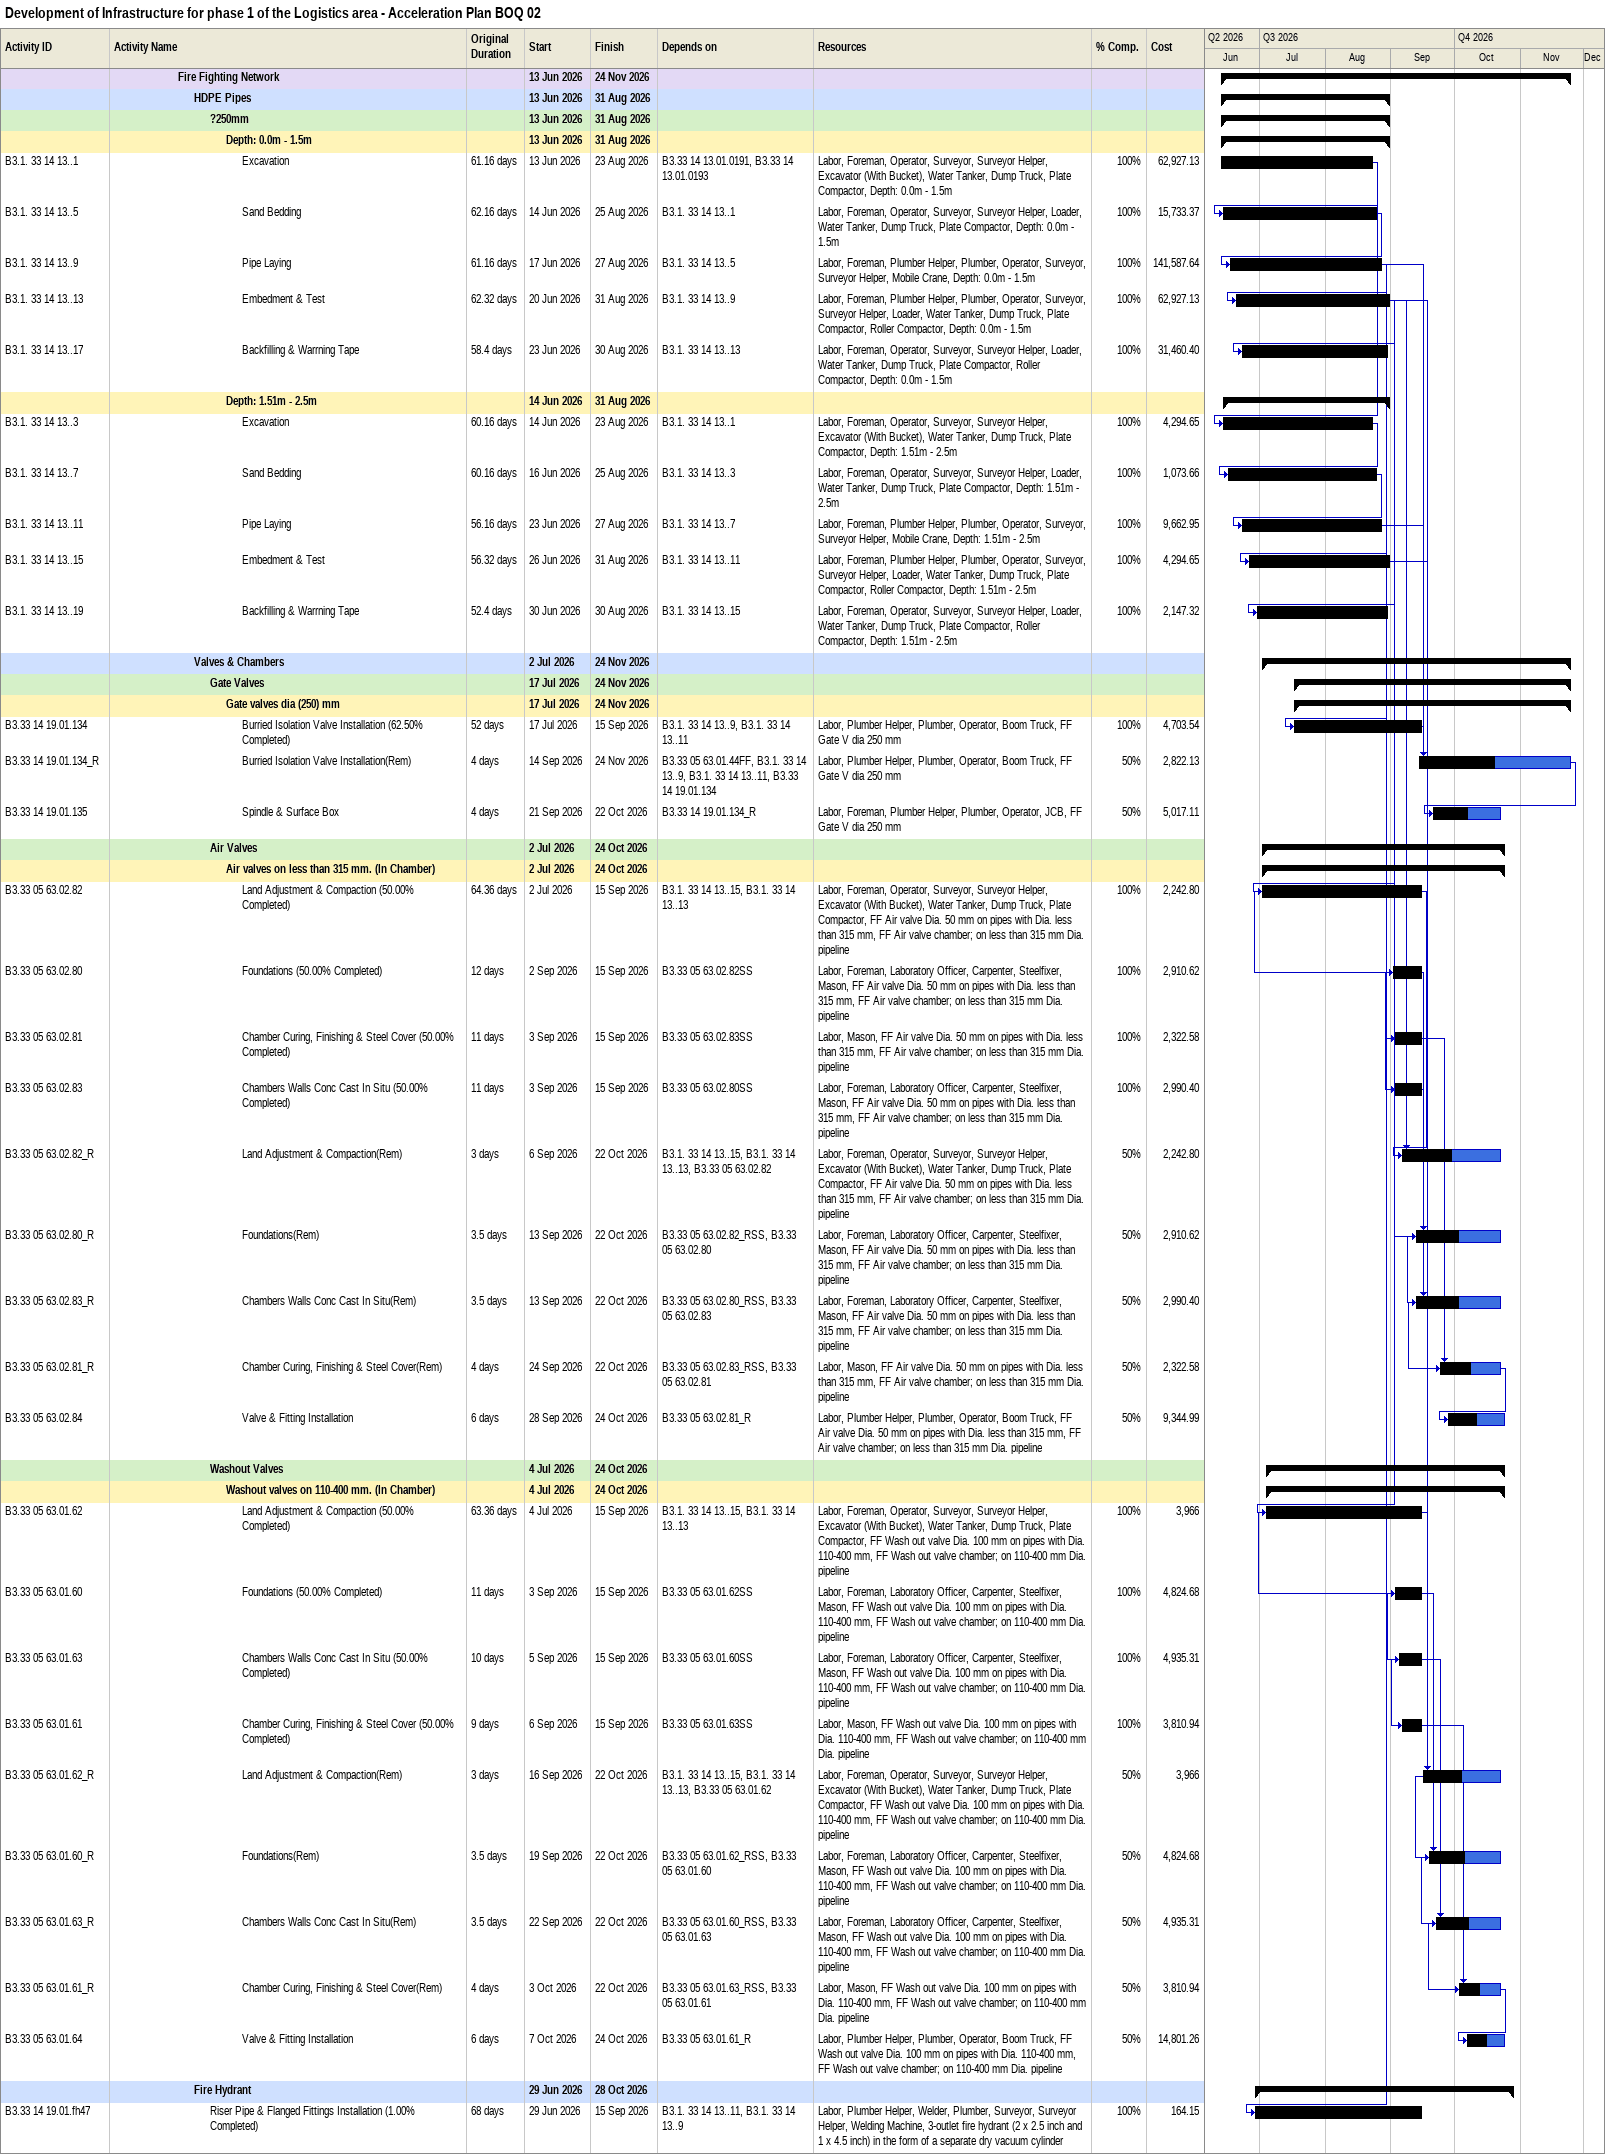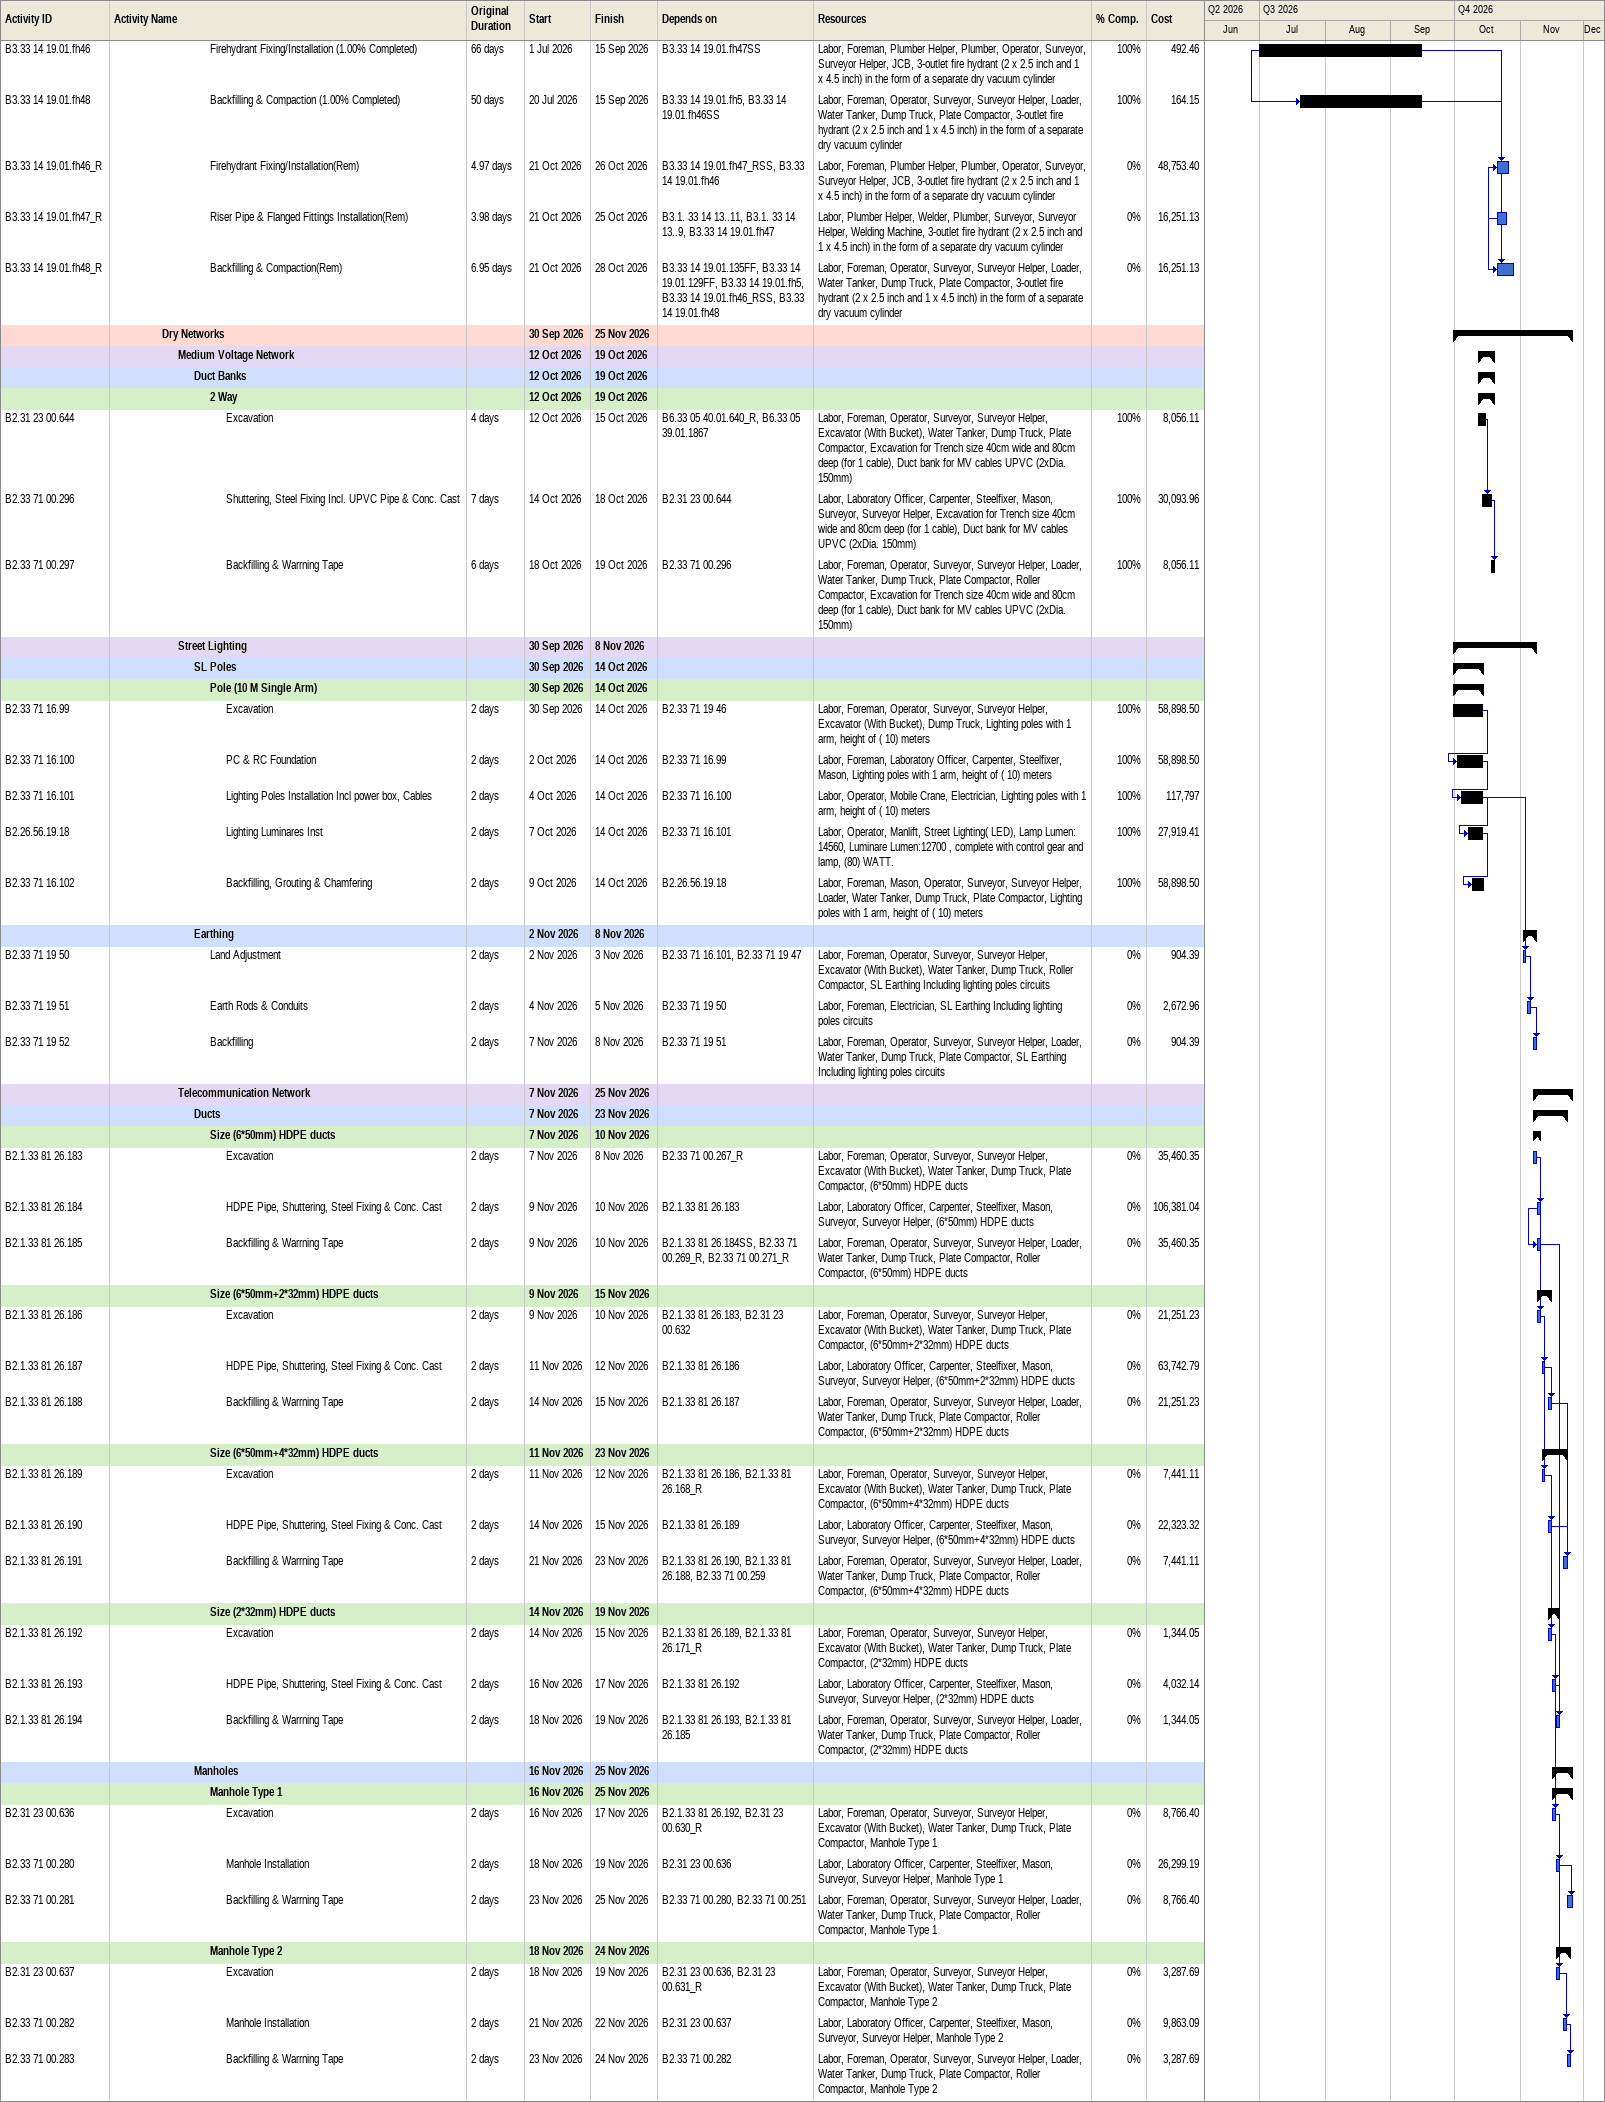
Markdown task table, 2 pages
Development of Infrastructure for phase 1 of the Logistics area - Acceleration Plan BOQ 02

| ID | Level | Task | Original duration | Start | Finish | Predecessors | Resources | % complete | Cost |
|---|---|---|---|---|---|---|---|---|---|
|  | 5 | **Fire Fighting Network** |  | 2026-06-13 | 2026-11-24 |  |  |  |  |
|  | 6 | **HDPE Pipes** |  | 2026-06-13 | 2026-08-31 |  |  |  |  |
|  | 7 | **?250mm** |  | 2026-06-13 | 2026-08-31 |  |  |  |  |
|  | 8 | **Depth: 0.0m - 1.5m** |  | 2026-06-13 | 2026-08-31 |  |  |  |  |
| B3.1. 33 14 13..1 | 9 | Excavation | 61.16d | 2026-06-13 | 2026-08-23 | B3.33 14 13.01.0191, B3.33 14 13.01.0193 | Labor, Foreman, Operator, Surveyor, Surveyor Helper, Excavator (With Bucket), Water Tanker, Dump Truck, Plate Compactor, Depth: 0.0m - 1.5m | 100 | 62927.13 |
| B3.1. 33 14 13..5 | 9 | Sand Bedding | 62.16d | 2026-06-14 | 2026-08-25 | B3.1. 33 14 13..1 | Labor, Foreman, Operator, Surveyor, Surveyor Helper, Loader, Water Tanker, Dump Truck, Plate Compactor, Depth: 0.0m - 1.5m | 100 | 15733.37 |
| B3.1. 33 14 13..9 | 9 | Pipe Laying | 61.16d | 2026-06-17 | 2026-08-27 | B3.1. 33 14 13..5 | Labor, Foreman, Plumber Helper, Plumber, Operator, Surveyor, Surveyor Helper, Mobile Crane, Depth: 0.0m - 1.5m | 100 | 141587.64 |
| B3.1. 33 14 13..13 | 9 | Embedment & Test | 62.32d | 2026-06-20 | 2026-08-31 | B3.1. 33 14 13..9 | Labor, Foreman, Plumber Helper, Plumber, Operator, Surveyor, Surveyor Helper, Loader, Water Tanker, Dump Truck, Plate Compactor, Roller Compactor, Depth: 0.0m - 1.5m | 100 | 62927.13 |
| B3.1. 33 14 13..17 | 9 | Backfilling & Warrning Tape | 58.4d | 2026-06-23 | 2026-08-30 | B3.1. 33 14 13..13 | Labor, Foreman, Operator, Surveyor, Surveyor Helper, Loader, Water Tanker, Dump Truck, Plate Compactor, Roller Compactor, Depth: 0.0m - 1.5m | 100 | 31460.40 |
|  | 8 | **Depth: 1.51m - 2.5m** |  | 2026-06-14 | 2026-08-31 |  |  |  |  |
| B3.1. 33 14 13..3 | 9 | Excavation | 60.16d | 2026-06-14 | 2026-08-23 | B3.1. 33 14 13..1 | Labor, Foreman, Operator, Surveyor, Surveyor Helper, Excavator (With Bucket), Water Tanker, Dump Truck, Plate Compactor, Depth: 1.51m - 2.5m | 100 | 4294.65 |
| B3.1. 33 14 13..7 | 9 | Sand Bedding | 60.16d | 2026-06-16 | 2026-08-25 | B3.1. 33 14 13..3 | Labor, Foreman, Operator, Surveyor, Surveyor Helper, Loader, Water Tanker, Dump Truck, Plate Compactor, Depth: 1.51m - 2.5m | 100 | 1073.66 |
| B3.1. 33 14 13..11 | 9 | Pipe Laying | 56.16d | 2026-06-23 | 2026-08-27 | B3.1. 33 14 13..7 | Labor, Foreman, Plumber Helper, Plumber, Operator, Surveyor, Surveyor Helper, Mobile Crane, Depth: 1.51m - 2.5m | 100 | 9662.95 |
| B3.1. 33 14 13..15 | 9 | Embedment & Test | 56.32d | 2026-06-26 | 2026-08-31 | B3.1. 33 14 13..11 | Labor, Foreman, Plumber Helper, Plumber, Operator, Surveyor, Surveyor Helper, Loader, Water Tanker, Dump Truck, Plate Compactor, Roller Compactor, Depth: 1.51m - 2.5m | 100 | 4294.65 |
| B3.1. 33 14 13..19 | 9 | Backfilling & Warrning Tape | 52.4d | 2026-06-30 | 2026-08-30 | B3.1. 33 14 13..15 | Labor, Foreman, Operator, Surveyor, Surveyor Helper, Loader, Water Tanker, Dump Truck, Plate Compactor, Roller Compactor, Depth: 1.51m - 2.5m | 100 | 2147.32 |
|  | 6 | **Valves & Chambers** |  | 2026-07-02 | 2026-11-24 |  |  |  |  |
|  | 7 | **Gate Valves** |  | 2026-07-17 | 2026-11-24 |  |  |  |  |
|  | 8 | **Gate valves dia (250) mm** |  | 2026-07-17 | 2026-11-24 |  |  |  |  |
| B3.33 14 19.01.134 | 9 | Burried Isolation Valve Installation (62.50% Completed) | 52d | 2026-07-17 | 2026-09-15 | B3.1. 33 14 13..9, B3.1. 33 14 13..11 | Labor, Plumber Helper, Plumber, Operator, Boom Truck, FF Gate V dia 250 mm | 100 | 4703.54 |
| B3.33 14 19.01.134_R | 9 | Burried Isolation Valve Installation(Rem) | 4d | 2026-09-14 | 2026-11-24 | B3.33 05 63.01.44FF, B3.1. 33 14 13..9, B3.1. 33 14 13..11, B3.33 14 19.01.134 | Labor, Plumber Helper, Plumber, Operator, Boom Truck, FF Gate V dia 250 mm | 50 | 2822.13 |
| B3.33 14 19.01.135 | 9 | Spindle & Surface Box | 4d | 2026-09-21 | 2026-10-22 | B3.33 14 19.01.134_R | Labor, Foreman, Plumber Helper, Plumber, Operator, JCB, FF Gate V dia 250 mm | 50 | 5017.11 |
|  | 7 | **Air Valves** |  | 2026-07-02 | 2026-10-24 |  |  |  |  |
|  | 8 | **Air valves on less than 315 mm. (In Chamber)** |  | 2026-07-02 | 2026-10-24 |  |  |  |  |
| B3.33 05 63.02.82 | 9 | Land Adjustment & Compaction (50.00% Completed) | 64.36d | 2026-07-02 | 2026-09-15 | B3.1. 33 14 13..15, B3.1. 33 14 13..13 | Labor, Foreman, Operator, Surveyor, Surveyor Helper, Excavator (With Bucket), Water Tanker, Dump Truck, Plate Compactor, FF Air valve Dia. 50 mm on pipes with Dia. less than 315 mm, FF Air valve chamber; on less than 315 mm Dia. pipeline | 100 | 2242.80 |
| B3.33 05 63.02.80 | 9 | Foundations (50.00% Completed) | 12d | 2026-09-02 | 2026-09-15 | B3.33 05 63.02.82SS | Labor, Foreman, Laboratory Officer, Carpenter, Steelfixer, Mason, FF Air valve Dia. 50 mm on pipes with Dia. less than 315 mm, FF Air valve chamber; on less than 315 mm Dia. pipeline | 100 | 2910.62 |
| B3.33 05 63.02.81 | 9 | Chamber Curing, Finishing & Steel Cover (50.00% Completed) | 11d | 2026-09-03 | 2026-09-15 | B3.33 05 63.02.83SS | Labor, Mason, FF Air valve Dia. 50 mm on pipes with Dia. less than 315 mm, FF Air valve chamber; on less than 315 mm Dia. pipeline | 100 | 2322.58 |
| B3.33 05 63.02.83 | 9 | Chambers Walls Conc Cast In Situ (50.00% Completed) | 11d | 2026-09-03 | 2026-09-15 | B3.33 05 63.02.80SS | Labor, Foreman, Laboratory Officer, Carpenter, Steelfixer, Mason, FF Air valve Dia. 50 mm on pipes with Dia. less than 315 mm, FF Air valve chamber; on less than 315 mm Dia. pipeline | 100 | 2990.40 |
| B3.33 05 63.02.82_R | 9 | Land Adjustment & Compaction(Rem) | 3d | 2026-09-06 | 2026-10-22 | B3.1. 33 14 13..15, B3.1. 33 14 13..13, B3.33 05 63.02.82 | Labor, Foreman, Operator, Surveyor, Surveyor Helper, Excavator (With Bucket), Water Tanker, Dump Truck, Plate Compactor, FF Air valve Dia. 50 mm on pipes with Dia. less than 315 mm, FF Air valve chamber; on less than 315 mm Dia. pipeline | 50 | 2242.80 |
| B3.33 05 63.02.80_R | 9 | Foundations(Rem) | 3.5d | 2026-09-13 | 2026-10-22 | B3.33 05 63.02.82_RSS, B3.33 05 63.02.80 | Labor, Foreman, Laboratory Officer, Carpenter, Steelfixer, Mason, FF Air valve Dia. 50 mm on pipes with Dia. less than 315 mm, FF Air valve chamber; on less than 315 mm Dia. pipeline | 50 | 2910.62 |
| B3.33 05 63.02.83_R | 9 | Chambers Walls Conc Cast In Situ(Rem) | 3.5d | 2026-09-13 | 2026-10-22 | B3.33 05 63.02.80_RSS, B3.33 05 63.02.83 | Labor, Foreman, Laboratory Officer, Carpenter, Steelfixer, Mason, FF Air valve Dia. 50 mm on pipes with Dia. less than 315 mm, FF Air valve chamber; on less than 315 mm Dia. pipeline | 50 | 2990.40 |
| B3.33 05 63.02.81_R | 9 | Chamber Curing, Finishing & Steel Cover(Rem) | 4d | 2026-09-24 | 2026-10-22 | B3.33 05 63.02.83_RSS, B3.33 05 63.02.81 | Labor, Mason, FF Air valve Dia. 50 mm on pipes with Dia. less than 315 mm, FF Air valve chamber; on less than 315 mm Dia. pipeline | 50 | 2322.58 |
| B3.33 05 63.02.84 | 9 | Valve & Fitting Installation | 6d | 2026-09-28 | 2026-10-24 | B3.33 05 63.02.81_R | Labor, Plumber Helper, Plumber, Operator, Boom Truck, FF Air valve Dia. 50 mm on pipes with Dia. less than 315 mm, FF Air valve chamber; on less than 315 mm Dia. pipeline | 50 | 9344.99 |
|  | 7 | **Washout Valves** |  | 2026-07-04 | 2026-10-24 |  |  |  |  |
|  | 8 | **Washout valves on 110-400 mm. (In Chamber)** |  | 2026-07-04 | 2026-10-24 |  |  |  |  |
| B3.33 05 63.01.62 | 9 | Land Adjustment & Compaction (50.00% Completed) | 63.36d | 2026-07-04 | 2026-09-15 | B3.1. 33 14 13..15, B3.1. 33 14 13..13 | Labor, Foreman, Operator, Surveyor, Surveyor Helper, Excavator (With Bucket), Water Tanker, Dump Truck, Plate Compactor, FF Wash out valve Dia. 100 mm on pipes with Dia. 110-400 mm, FF Wash out valve chamber; on 110-400 mm Dia. pipeline | 100 | 3966 |
| B3.33 05 63.01.60 | 9 | Foundations (50.00% Completed) | 11d | 2026-09-03 | 2026-09-15 | B3.33 05 63.01.62SS | Labor, Foreman, Laboratory Officer, Carpenter, Steelfixer, Mason, FF Wash out valve Dia. 100 mm on pipes with Dia. 110-400 mm, FF Wash out valve chamber; on 110-400 mm Dia. pipeline | 100 | 4824.68 |
| B3.33 05 63.01.63 | 9 | Chambers Walls Conc Cast In Situ (50.00% Completed) | 10d | 2026-09-05 | 2026-09-15 | B3.33 05 63.01.60SS | Labor, Foreman, Laboratory Officer, Carpenter, Steelfixer, Mason, FF Wash out valve Dia. 100 mm on pipes with Dia. 110-400 mm, FF Wash out valve chamber; on 110-400 mm Dia. pipeline | 100 | 4935.31 |
| B3.33 05 63.01.61 | 9 | Chamber Curing, Finishing & Steel Cover (50.00% Completed) | 9d | 2026-09-06 | 2026-09-15 | B3.33 05 63.01.63SS | Labor, Mason, FF Wash out valve Dia. 100 mm on pipes with Dia. 110-400 mm, FF Wash out valve chamber; on 110-400 mm Dia. pipeline | 100 | 3810.94 |
| B3.33 05 63.01.62_R | 9 | Land Adjustment & Compaction(Rem) | 3d | 2026-09-16 | 2026-10-22 | B3.1. 33 14 13..15, B3.1. 33 14 13..13, B3.33 05 63.01.62 | Labor, Foreman, Operator, Surveyor, Surveyor Helper, Excavator (With Bucket), Water Tanker, Dump Truck, Plate Compactor, FF Wash out valve Dia. 100 mm on pipes with Dia. 110-400 mm, FF Wash out valve chamber; on 110-400 mm Dia. pipeline | 50 | 3966 |
| B3.33 05 63.01.60_R | 9 | Foundations(Rem) | 3.5d | 2026-09-19 | 2026-10-22 | B3.33 05 63.01.62_RSS, B3.33 05 63.01.60 | Labor, Foreman, Laboratory Officer, Carpenter, Steelfixer, Mason, FF Wash out valve Dia. 100 mm on pipes with Dia. 110-400 mm, FF Wash out valve chamber; on 110-400 mm Dia. pipeline | 50 | 4824.68 |
| B3.33 05 63.01.63_R | 9 | Chambers Walls Conc Cast In Situ(Rem) | 3.5d | 2026-09-22 | 2026-10-22 | B3.33 05 63.01.60_RSS, B3.33 05 63.01.63 | Labor, Foreman, Laboratory Officer, Carpenter, Steelfixer, Mason, FF Wash out valve Dia. 100 mm on pipes with Dia. 110-400 mm, FF Wash out valve chamber; on 110-400 mm Dia. pipeline | 50 | 4935.31 |
| B3.33 05 63.01.61_R | 9 | Chamber Curing, Finishing & Steel Cover(Rem) | 4d | 2026-10-03 | 2026-10-22 | B3.33 05 63.01.63_RSS, B3.33 05 63.01.61 | Labor, Mason, FF Wash out valve Dia. 100 mm on pipes with Dia. 110-400 mm, FF Wash out valve chamber; on 110-400 mm Dia. pipeline | 50 | 3810.94 |
| B3.33 05 63.01.64 | 9 | Valve & Fitting Installation | 6d | 2026-10-07 | 2026-10-24 | B3.33 05 63.01.61_R | Labor, Plumber Helper, Plumber, Operator, Boom Truck, FF Wash out valve Dia. 100 mm on pipes with Dia. 110-400 mm, FF Wash out valve chamber; on 110-400 mm Dia. pipeline | 50 | 14801.26 |
|  | 6 | **Fire Hydrant** |  | 2026-06-29 | 2026-10-28 |  |  |  |  |
| B3.33 14 19.01.fh47 | 7 | Riser Pipe & Flanged Fittings Installation (1.00% Completed) | 68d | 2026-06-29 | 2026-09-15 | B3.1. 33 14 13..11, B3.1. 33 14 13..9 | Labor, Plumber Helper, Welder, Plumber, Surveyor, Surveyor Helper, Welding Machine, 3-outlet fire hydrant (2 x 2.5 inch and 1 x 4.5 inch) in the form of a separate dry vacuum cylinder | 100 | 164.15 |
| B3.33 14 19.01.fh46 | 7 | Firehydrant Fixing/Installation (1.00% Completed) | 66d | 2026-07-01 | 2026-09-15 | B3.33 14 19.01.fh47SS | Labor, Foreman, Plumber Helper, Plumber, Operator, Surveyor, Surveyor Helper, JCB, 3-outlet fire hydrant (2 x 2.5 inch and 1 x 4.5 inch) in the form of a separate dry vacuum cylinder | 100 | 492.46 |
| B3.33 14 19.01.fh48 | 7 | Backfilling & Compaction (1.00% Completed) | 50d | 2026-07-20 | 2026-09-15 | B3.33 14 19.01.fh5, B3.33 14 19.01.fh46SS | Labor, Foreman, Operator, Surveyor, Surveyor Helper, Loader, Water Tanker, Dump Truck, Plate Compactor, 3-outlet fire hydrant (2 x 2.5 inch and 1 x 4.5 inch) in the form of a separate dry vacuum cylinder | 100 | 164.15 |
| B3.33 14 19.01.fh46_R | 7 | Firehydrant Fixing/Installation(Rem) | 4.97d | 2026-10-21 | 2026-10-26 | B3.33 14 19.01.fh47_RSS, B3.33 14 19.01.fh46 | Labor, Foreman, Plumber Helper, Plumber, Operator, Surveyor, Surveyor Helper, JCB, 3-outlet fire hydrant (2 x 2.5 inch and 1 x 4.5 inch) in the form of a separate dry vacuum cylinder | 0 | 48753.40 |
| B3.33 14 19.01.fh47_R | 7 | Riser Pipe & Flanged Fittings Installation(Rem) | 3.98d | 2026-10-21 | 2026-10-25 | B3.1. 33 14 13..11, B3.1. 33 14 13..9, B3.33 14 19.01.fh47 | Labor, Plumber Helper, Welder, Plumber, Surveyor, Surveyor Helper, Welding Machine, 3-outlet fire hydrant (2 x 2.5 inch and 1 x 4.5 inch) in the form of a separate dry vacuum cylinder | 0 | 16251.13 |
| B3.33 14 19.01.fh48_R | 7 | Backfilling & Compaction(Rem) | 6.95d | 2026-10-21 | 2026-10-28 | B3.33 14 19.01.135FF, B3.33 14 19.01.129FF, B3.33 14 19.01.fh5, B3.33 14 19.01.fh46_RSS, B3.33 14 19.01.fh48 | Labor, Foreman, Operator, Surveyor, Surveyor Helper, Loader, Water Tanker, Dump Truck, Plate Compactor, 3-outlet fire hydrant (2 x 2.5 inch and 1 x 4.5 inch) in the form of a separate dry vacuum cylinder | 0 | 16251.13 |
|  | 4 | **Dry Networks** |  | 2026-09-30 | 2026-11-25 |  |  |  |  |
|  | 5 | **Medium Voltage Network** |  | 2026-10-12 | 2026-10-19 |  |  |  |  |
|  | 6 | **Duct Banks** |  | 2026-10-12 | 2026-10-19 |  |  |  |  |
|  | 7 | **2 Way** |  | 2026-10-12 | 2026-10-19 |  |  |  |  |
| B2.31 23 00.644 | 8 | Excavation | 4d | 2026-10-12 | 2026-10-15 | B6.33 05 40.01.640_R, B6.33 05 39.01.1867 | Labor, Foreman, Operator, Surveyor, Surveyor Helper, Excavator (With Bucket), Water Tanker, Dump Truck, Plate Compactor, Excavation for Trench size 40cm wide and 80cm deep (for 1 cable), Duct bank for MV cables UPVC (2xDia. 150mm) | 100 | 8056.11 |
| B2.33 71 00.296 | 8 | Shuttering, Steel Fixing Incl. UPVC Pipe & Conc. Cast | 7d | 2026-10-14 | 2026-10-18 | B2.31 23 00.644 | Labor, Laboratory Officer, Carpenter, Steelfixer, Mason, Surveyor, Surveyor Helper, Excavation for Trench size 40cm wide and 80cm deep (for 1 cable), Duct bank for MV cables UPVC (2xDia. 150mm) | 100 | 30093.96 |
| B2.33 71 00.297 | 8 | Backfilling & Warrning Tape | 6d | 2026-10-18 | 2026-10-19 | B2.33 71 00.296 | Labor, Foreman, Operator, Surveyor, Surveyor Helper, Loader, Water Tanker, Dump Truck, Plate Compactor, Roller Compactor, Excavation for Trench size 40cm wide and 80cm deep (for 1 cable), Duct bank for MV cables UPVC (2xDia. 150mm) | 100 | 8056.11 |
|  | 5 | **Street Lighting** |  | 2026-09-30 | 2026-11-08 |  |  |  |  |
|  | 6 | **SL Poles** |  | 2026-09-30 | 2026-10-14 |  |  |  |  |
|  | 7 | **Pole (10 M Single Arm)** |  | 2026-09-30 | 2026-10-14 |  |  |  |  |
| B2.33 71 16.99 | 8 | Excavation | 2d | 2026-09-30 | 2026-10-14 | B2.33 71 19 46 | Labor, Foreman, Operator, Surveyor, Surveyor Helper, Excavator (With Bucket), Dump Truck, Lighting poles with 1 arm, height of ( 10) meters | 100 | 58898.50 |
| B2.33 71 16.100 | 8 | PC & RC Foundation | 2d | 2026-10-02 | 2026-10-14 | B2.33 71 16.99 | Labor, Foreman, Laboratory Officer, Carpenter, Steelfixer, Mason, Lighting poles with 1 arm, height of ( 10) meters | 100 | 58898.50 |
| B2.33 71 16.101 | 8 | Lighting Poles Installation Incl power box, Cables | 2d | 2026-10-04 | 2026-10-14 | B2.33 71 16.100 | Labor, Operator, Mobile Crane, Electrician, Lighting poles with 1 arm, height of ( 10) meters | 100 | 117797 |
| B2.26.56.19.18 | 8 | Lighting Luminares Inst | 2d | 2026-10-07 | 2026-10-14 | B2.33 71 16.101 | Labor, Operator, Manlift, Street Lighting( LED), Lamp Lumen: 14560, Luminare Lumen:12700 , complete with control gear and lamp, (80) WATT. | 100 | 27919.41 |
| B2.33 71 16.102 | 8 | Backfilling, Grouting & Chamfering | 2d | 2026-10-09 | 2026-10-14 | B2.26.56.19.18 | Labor, Foreman, Mason, Operator, Surveyor, Surveyor Helper, Loader, Water Tanker, Dump Truck, Plate Compactor, Lighting poles with 1 arm, height of ( 10) meters | 100 | 58898.50 |
|  | 6 | **Earthing** |  | 2026-11-02 | 2026-11-08 |  |  |  |  |
| B2.33 71 19 50 | 7 | Land Adjustment | 2d | 2026-11-02 | 2026-11-03 | B2.33 71 16.101, B2.33 71 19 47 | Labor, Foreman, Operator, Surveyor, Surveyor Helper, Excavator (With Bucket), Water Tanker, Dump Truck, Roller Compactor, SL Earthing Including lighting poles circuits | 0 | 904.39 |
| B2.33 71 19 51 | 7 | Earth Rods & Conduits | 2d | 2026-11-04 | 2026-11-05 | B2.33 71 19 50 | Labor, Foreman, Electrician, SL Earthing Including lighting poles circuits | 0 | 2672.96 |
| B2.33 71 19 52 | 7 | Backfilling | 2d | 2026-11-07 | 2026-11-08 | B2.33 71 19 51 | Labor, Foreman, Operator, Surveyor, Surveyor Helper, Loader, Water Tanker, Dump Truck, Plate Compactor, SL Earthing Including lighting poles circuits | 0 | 904.39 |
|  | 5 | **Telecommunication Network** |  | 2026-11-07 | 2026-11-25 |  |  |  |  |
|  | 6 | **Ducts** |  | 2026-11-07 | 2026-11-23 |  |  |  |  |
|  | 7 | **Size (6*50mm) HDPE ducts** |  | 2026-11-07 | 2026-11-10 |  |  |  |  |
| B2.1.33 81 26.183 | 8 | Excavation | 2d | 2026-11-07 | 2026-11-08 | B2.33 71 00.267_R | Labor, Foreman, Operator, Surveyor, Surveyor Helper, Excavator (With Bucket), Water Tanker, Dump Truck, Plate Compactor, (6*50mm) HDPE ducts | 0 | 35460.35 |
| B2.1.33 81 26.184 | 8 | HDPE Pipe, Shuttering, Steel Fixing & Conc. Cast | 2d | 2026-11-09 | 2026-11-10 | B2.1.33 81 26.183 | Labor, Laboratory Officer, Carpenter, Steelfixer, Mason, Surveyor, Surveyor Helper, (6*50mm) HDPE ducts | 0 | 106381.04 |
| B2.1.33 81 26.185 | 8 | Backfilling & Warrning Tape | 2d | 2026-11-09 | 2026-11-10 | B2.1.33 81 26.184SS, B2.33 71 00.269_R, B2.33 71 00.271_R | Labor, Foreman, Operator, Surveyor, Surveyor Helper, Loader, Water Tanker, Dump Truck, Plate Compactor, Roller Compactor, (6*50mm) HDPE ducts | 0 | 35460.35 |
|  | 7 | **Size (6*50mm+2*32mm) HDPE ducts** |  | 2026-11-09 | 2026-11-15 |  |  |  |  |
| B2.1.33 81 26.186 | 8 | Excavation | 2d | 2026-11-09 | 2026-11-10 | B2.1.33 81 26.183, B2.31 23 00.632 | Labor, Foreman, Operator, Surveyor, Surveyor Helper, Excavator (With Bucket), Water Tanker, Dump Truck, Plate Compactor, (6*50mm+2*32mm) HDPE ducts | 0 | 21251.23 |
| B2.1.33 81 26.187 | 8 | HDPE Pipe, Shuttering, Steel Fixing & Conc. Cast | 2d | 2026-11-11 | 2026-11-12 | B2.1.33 81 26.186 | Labor, Laboratory Officer, Carpenter, Steelfixer, Mason, Surveyor, Surveyor Helper, (6*50mm+2*32mm) HDPE ducts | 0 | 63742.79 |
| B2.1.33 81 26.188 | 8 | Backfilling & Warrning Tape | 2d | 2026-11-14 | 2026-11-15 | B2.1.33 81 26.187 | Labor, Foreman, Operator, Surveyor, Surveyor Helper, Loader, Water Tanker, Dump Truck, Plate Compactor, Roller Compactor, (6*50mm+2*32mm) HDPE ducts | 0 | 21251.23 |
|  | 7 | **Size (6*50mm+4*32mm) HDPE ducts** |  | 2026-11-11 | 2026-11-23 |  |  |  |  |
| B2.1.33 81 26.189 | 8 | Excavation | 2d | 2026-11-11 | 2026-11-12 | B2.1.33 81 26.186, B2.1.33 81 26.168_R | Labor, Foreman, Operator, Surveyor, Surveyor Helper, Excavator (With Bucket), Water Tanker, Dump Truck, Plate Compactor, (6*50mm+4*32mm) HDPE ducts | 0 | 7441.11 |
| B2.1.33 81 26.190 | 8 | HDPE Pipe, Shuttering, Steel Fixing & Conc. Cast | 2d | 2026-11-14 | 2026-11-15 | B2.1.33 81 26.189 | Labor, Laboratory Officer, Carpenter, Steelfixer, Mason, Surveyor, Surveyor Helper, (6*50mm+4*32mm) HDPE ducts | 0 | 22323.32 |
| B2.1.33 81 26.191 | 8 | Backfilling & Warrning Tape | 2d | 2026-11-21 | 2026-11-23 | B2.1.33 81 26.190, B2.1.33 81 26.188, B2.33 71 00.259 | Labor, Foreman, Operator, Surveyor, Surveyor Helper, Loader, Water Tanker, Dump Truck, Plate Compactor, Roller Compactor, (6*50mm+4*32mm) HDPE ducts | 0 | 7441.11 |
|  | 7 | **Size (2*32mm) HDPE ducts** |  | 2026-11-14 | 2026-11-19 |  |  |  |  |
| B2.1.33 81 26.192 | 8 | Excavation | 2d | 2026-11-14 | 2026-11-15 | B2.1.33 81 26.189, B2.1.33 81 26.171_R | Labor, Foreman, Operator, Surveyor, Surveyor Helper, Excavator (With Bucket), Water Tanker, Dump Truck, Plate Compactor, (2*32mm) HDPE ducts | 0 | 1344.05 |
| B2.1.33 81 26.193 | 8 | HDPE Pipe, Shuttering, Steel Fixing & Conc. Cast | 2d | 2026-11-16 | 2026-11-17 | B2.1.33 81 26.192 | Labor, Laboratory Officer, Carpenter, Steelfixer, Mason, Surveyor, Surveyor Helper, (2*32mm) HDPE ducts | 0 | 4032.14 |
| B2.1.33 81 26.194 | 8 | Backfilling & Warrning Tape | 2d | 2026-11-18 | 2026-11-19 | B2.1.33 81 26.193, B2.1.33 81 26.185 | Labor, Foreman, Operator, Surveyor, Surveyor Helper, Loader, Water Tanker, Dump Truck, Plate Compactor, Roller Compactor, (2*32mm) HDPE ducts | 0 | 1344.05 |
|  | 6 | **Manholes** |  | 2026-11-16 | 2026-11-25 |  |  |  |  |
|  | 7 | **Manhole Type 1** |  | 2026-11-16 | 2026-11-25 |  |  |  |  |
| B2.31 23 00.636 | 8 | Excavation | 2d | 2026-11-16 | 2026-11-17 | B2.1.33 81 26.192, B2.31 23 00.630_R | Labor, Foreman, Operator, Surveyor, Surveyor Helper, Excavator (With Bucket), Water Tanker, Dump Truck, Plate Compactor, Manhole Type 1 | 0 | 8766.40 |
| B2.33 71 00.280 | 8 | Manhole Installation | 2d | 2026-11-18 | 2026-11-19 | B2.31 23 00.636 | Labor, Laboratory Officer, Carpenter, Steelfixer, Mason, Surveyor, Surveyor Helper, Manhole Type 1 | 0 | 26299.19 |
| B2.33 71 00.281 | 8 | Backfilling & Warrning Tape | 2d | 2026-11-23 | 2026-11-25 | B2.33 71 00.280, B2.33 71 00.251 | Labor, Foreman, Operator, Surveyor, Surveyor Helper, Loader, Water Tanker, Dump Truck, Plate Compactor, Roller Compactor, Manhole Type 1 | 0 | 8766.40 |
|  | 7 | **Manhole Type 2** |  | 2026-11-18 | 2026-11-24 |  |  |  |  |
| B2.31 23 00.637 | 8 | Excavation | 2d | 2026-11-18 | 2026-11-19 | B2.31 23 00.636, B2.31 23 00.631_R | Labor, Foreman, Operator, Surveyor, Surveyor Helper, Excavator (With Bucket), Water Tanker, Dump Truck, Plate Compactor, Manhole Type 2 | 0 | 3287.69 |
| B2.33 71 00.282 | 8 | Manhole Installation | 2d | 2026-11-21 | 2026-11-22 | B2.31 23 00.637 | Labor, Laboratory Officer, Carpenter, Steelfixer, Mason, Surveyor, Surveyor Helper, Manhole Type 2 | 0 | 9863.09 |
| B2.33 71 00.283 | 8 | Backfilling & Warrning Tape | 2d | 2026-11-23 | 2026-11-24 | B2.33 71 00.282 | Labor, Foreman, Operator, Surveyor, Surveyor Helper, Loader, Water Tanker, Dump Truck, Plate Compactor, Roller Compactor, Manhole Type 2 | 0 | 3287.69 |
